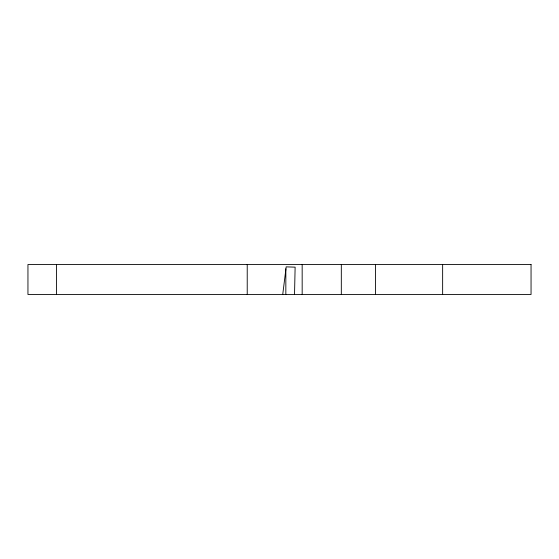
<?xml version="1.0" encoding="UTF-8"?>
<svg xmlns="http://www.w3.org/2000/svg" width="559" height="559" viewBox="0 0 559 559"><rect width="100%" height="100%" fill="white"/><g stroke="black" fill="none" stroke-linecap="round" stroke-linejoin="round"><path stroke-width="0.84" d="M294.53 294.481L295.124 267.16L286.18 266.86L282.735 294.481M442.637 264.519L442.637 294.481M375.431 264.519L375.431 294.481M341.318 264.519L341.318 294.481M302.167 264.519L302.174 294.481M285.838 268.802L285.838 294.481M247.225 264.519L247.225 294.481M56.536 264.519L56.536 294.481M531.05 264.519L27.95 264.519L27.95 294.481L531.05 294.481L531.05 264.519"/></g></svg>
